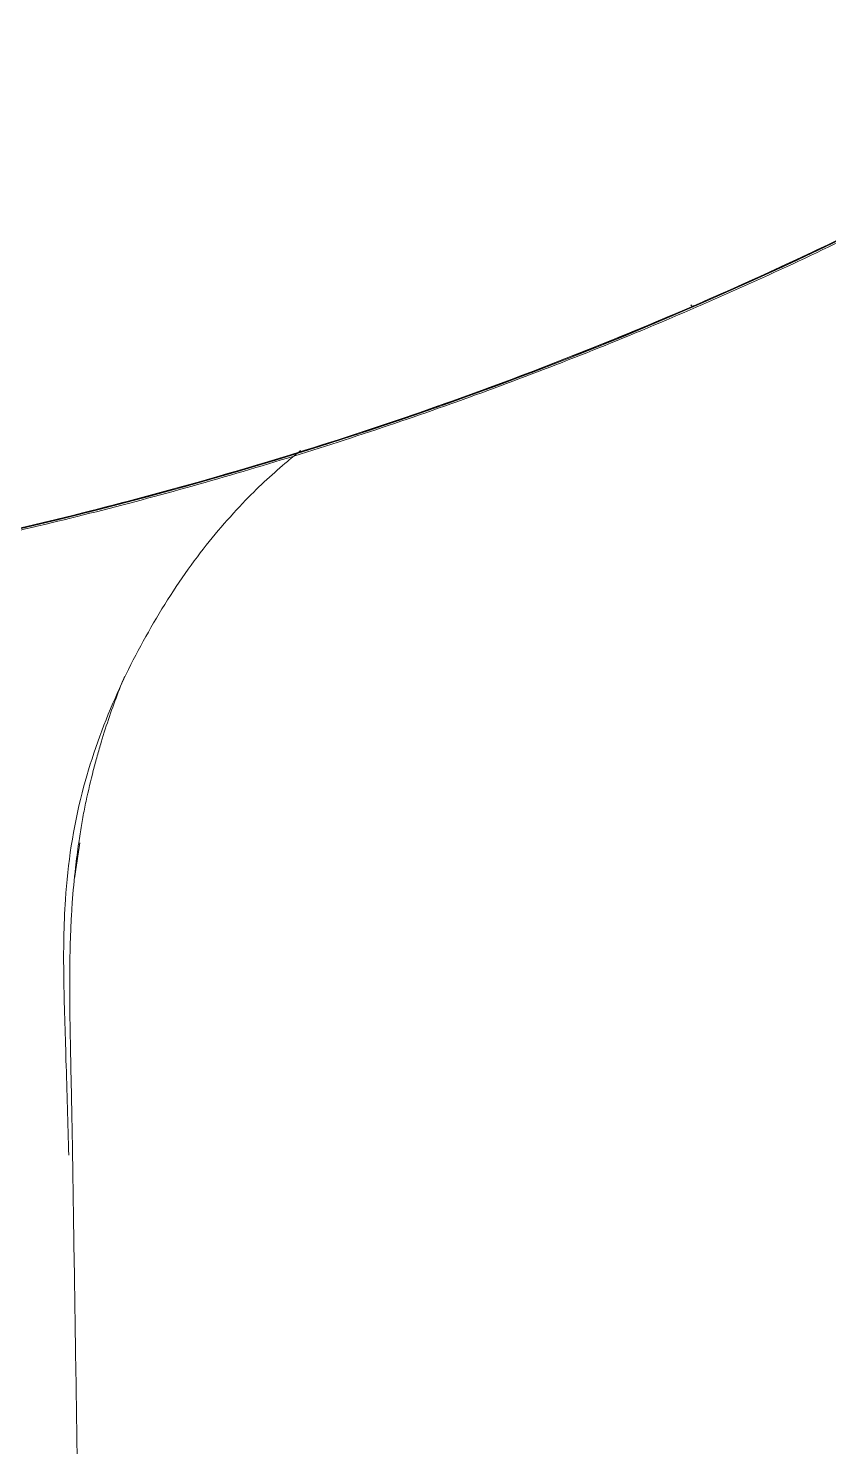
# Model space of a CAD drawing. Extents: x 6453 to 7582, y 0 to 827.
# Drawn here: x 6974.27 to 6986.68, y 427.04 to 449.03 of the extents above; entities that cross this region are included whole.
import ezdxf

# ---------------------------------------------------------------- set-up
doc = ezdxf.new("R2010")
doc.units = 0
doc.header["$LTSCALE"] = 30
doc.header["$MEASUREMENT"] = 0
doc.linetypes.add('HIDDEN2', pattern=[4.7625, 3.175, -1.5875])
doc.layers.add('1', color=7, linetype='CONTINUOUS')
doc.layers.add('2', color=1, linetype='HIDDEN2')

msp = doc.modelspace()

# ---------------------------------------------------------------- linework, layer by layer
at = {"layer": '1', "color": 7, "linetype": 'Continuous', "lineweight": 18}
for end_param in [3.141593, 3.132683]:
    msp.add_ellipse((6959.952, 496.519), major_axis=(-59.628, 0), ratio=0.953717, start_param=1.612136, end_param=end_param, dxfattribs=at)
msp.add_open_spline([(6962.419, 439.668), (6962.999, 439.691), (6964.676, 439.78), (6967.443, 440.04), (6970.703, 440.52), (6973.93, 441.172), (6977.115, 441.992), (6980.248, 442.979), (6983.318, 444.129), (6986.318, 445.439), (6989.237, 446.905), (6992.067, 448.523), (6994.799, 450.287), (6997.425, 452.192), (6999.937, 454.232), (7002.327, 456.402), (7004.588, 458.694), (7006.713, 461.101), (7008.695, 463.617), (7010.529, 466.233), (7012.208, 468.942), (7013.729, 471.735), (7015.085, 474.604), (7016.274, 477.54), (7017.291, 480.534), (7018.133, 483.576), (7018.799, 486.659), (7019.284, 489.772), (7019.59, 492.905), (7019.713, 496.05), (7019.655, 499.196), (7019.414, 502.335), (7018.993, 505.456), (7018.391, 508.55), (7017.612, 511.608), (7016.657, 514.62), (7015.53, 517.578), (7014.233, 520.471), (7012.77, 523.292), (7011.147, 526.031), (7009.368, 528.681), (7007.439, 531.234), (7005.364, 533.681), (7003.152, 536.015), (7000.807, 538.229), (6998.339, 540.316), (6995.753, 542.27), (6993.058, 544.085), (6990.263, 545.755), (6987.375, 547.276), (6984.403, 548.643), (6981.357, 549.85), (6978.245, 550.896), (6975.078, 551.776), (6971.865, 552.489), (6968.616, 553.031), (6965.34, 553.401), (6962.047, 553.598), (6958.749, 553.622), (6955.453, 553.471), (6952.172, 553.148), (6948.914, 552.652), (6945.69, 551.986), (6942.51, 551.151), (6939.382, 550.149), (6936.317, 548.985), (6933.324, 547.661), (6930.413, 546.181), (6927.591, 544.551), (6924.868, 542.774), (6922.252, 540.857), (6919.75, 538.805), (6917.371, 536.624), (6915.122, 534.322), (6913.01, 531.904), (6911.04, 529.379), (6909.22, 526.755), (6907.554, 524.038), (6906.048, 521.238), (6904.706, 518.363), (6903.532, 515.422), (6902.531, 512.423), (6901.704, 509.377), (6901.055, 506.291), (6900.585, 503.176), (6900.295, 500.041), (6900.188, 496.896), (6900.263, 493.75), (6900.519, 490.612), (6900.956, 487.493), (6901.573, 484.402), (6902.368, 481.348), (6903.339, 478.34), (6904.481, 475.388), (6905.793, 472.5), (6907.27, 469.686), (6908.907, 466.954), (6910.699, 464.313), (6912.642, 461.769), (6914.729, 459.332), (6916.953, 457.008), (6919.309, 454.805), (6921.788, 452.73), (6924.384, 450.788), (6927.088, 448.985), (6929.892, 447.328), (6932.788, 445.82), (6935.766, 444.468), (6938.818, 443.274), (6941.935, 442.243), (6945.107, 441.377), (6948.323, 440.68), (6951.575, 440.153), (6954.634, 439.822), (6956.606, 439.702), (6957.484, 439.668)], degree=3, knots=[0, 0, 0, 0, 0.004702, 0.013606, 0.022511, 0.031416, 0.040321, 0.049226, 0.058131, 0.067035, 0.07594, 0.084844, 0.093748, 0.102652, 0.111556, 0.120459, 0.129362, 0.138265, 0.147168, 0.15607, 0.164972, 0.173874, 0.182775, 0.191676, 0.200577, 0.209478, 0.218378, 0.227279, 0.236179, 0.245079, 0.253978, 0.262878, 0.271778, 0.280678, 0.289578, 0.298478, 0.307379, 0.316279, 0.32518, 0.334081, 0.342982, 0.351884, 0.360785, 0.369687, 0.37859, 0.387493, 0.396396, 0.405299, 0.414202, 0.423106, 0.43201, 0.440914, 0.449818, 0.458723, 0.467628, 0.476532, 0.485437, 0.494342, 0.503247, 0.512152, 0.521057, 0.529962, 0.538867, 0.547772, 0.556677, 0.565582, 0.574486, 0.583391, 0.592295, 0.601199, 0.610103, 0.619007, 0.62791, 0.636813, 0.645716, 0.654619, 0.663521, 0.672423, 0.681325, 0.690226, 0.699127, 0.708028, 0.716929, 0.725829, 0.734729, 0.743629, 0.752529, 0.761429, 0.770329, 0.779229, 0.788129, 0.797029, 0.805929, 0.814829, 0.82373, 0.832631, 0.841532, 0.850433, 0.859334, 0.868236, 0.877138, 0.886041, 0.894944, 0.903847, 0.91275, 0.921653, 0.930557, 0.939461, 0.948365, 0.95727, 0.966174, 0.975079, 0.983983, 0.992888, 1, 1, 1, 1], dxfattribs=at)
for points, weights in [([(6962.416, 439.699), (7019.58, 441.954), (7019.58, 496.519)], [0.983511683882, 0.715597051788, 1]), ([(6962.416, 439.699), (7019.072, 441.934), (7019.578, 496.013)], [0.983511683882, 0.717332143437, 0.996339416072])]:
    msp.add_rational_spline(points, weights, degree=2, dxfattribs=at)
at = {"layer": '2', "color": 7, "linetype": 'Continuous', "lineweight": 13}
for points, knots in [([(6984.576, 444.722), (6984.574, 444.718), (6984.57, 444.719), (6984.558, 444.727), (6984.551, 444.735), (6984.543, 444.747)], [0, 0, 0, 0, 0.5, 0.5, 1, 1, 1, 1]), ([(6975.759, 438.983), (6975.726, 438.903), (6975.646, 438.702), (6975.57, 438.492), (6975.481, 438.235), (6975.417, 438.036), (6975.355, 437.824), (6975.314, 437.678), (6975.294, 437.603), (6975.235, 437.374), (6975.197, 437.213), (6975.145, 436.966), (6975.128, 436.883), (6975.097, 436.714), (6975.075, 436.583), (6975.055, 436.45), (6975.048, 436.404)], [0, 0, 0, 0, 0.114252, 0.282517, 0.282517, 0.450783, 0.534915, 0.534915, 0.619048, 0.619048, 0.787313, 0.787313, 0.871445, 0.871445, 0.955578, 1, 1, 1, 1]), ([(6975.759, 438.983), (6975.726, 438.903), (6975.646, 438.702), (6975.57, 438.492), (6975.481, 438.235), (6975.417, 438.036), (6975.355, 437.824), (6975.314, 437.678), (6975.294, 437.603), (6975.235, 437.374), (6975.197, 437.213), (6975.145, 436.966), (6975.128, 436.883), (6975.097, 436.714), (6975.075, 436.583), (6975.055, 436.45), (6975.048, 436.404)], [0, 0, 0, 0, 0.114252, 0.282517, 0.282517, 0.450783, 0.534915, 0.534915, 0.619048, 0.619048, 0.787313, 0.787313, 0.871445, 0.871445, 0.955578, 1, 1, 1, 1])]:
    msp.add_open_spline(points, degree=3, knots=knots, dxfattribs=at)
at = {"layer": '2', "color": 7, "linetype": 'Continuous', "lineweight": 18}
for points in [[(6984.579, 444.737), (6984.579, 444.73), (6984.578, 444.725), (6984.576, 444.722)], [(6974.985, 435.85), (6975.007, 436.035), (6975.035, 436.219), (6975.066, 436.402)]]:
    msp.add_open_spline(points, degree=3, dxfattribs=at)
for points, knots in [([(6974.895, 431.558), (6974.879, 432.052), (6974.855, 432.975), (6974.808, 434.297), (6974.819, 435.686), (6975.037, 437.127), (6975.532, 438.536), (6976.159, 439.776), (6976.86, 440.847), (6977.608, 441.712), (6978.156, 442.217), (6978.426, 442.434), (6978.49, 442.485)], [0, 0, 0, 0, 0.115878, 0.217298, 0.311773, 0.444426, 0.561101, 0.666449, 0.775554, 0.878323, 0.968523, 1, 1, 1, 1]), ([(6974.895, 431.558), (6974.879, 432.052), (6974.855, 432.975), (6974.808, 434.297), (6974.819, 435.686), (6975.037, 437.127), (6975.532, 438.536), (6976.159, 439.776), (6976.86, 440.847), (6977.608, 441.712), (6978.156, 442.217), (6978.426, 442.434), (6978.49, 442.485)], [0, 0, 0, 0, 0.115878, 0.217298, 0.311773, 0.444426, 0.561101, 0.666449, 0.775554, 0.878323, 0.968523, 1, 1, 1, 1]), ([(6975.048, 436.404), (6975.03, 436.276), (6974.99, 435.969), (6974.953, 435.564), (6974.936, 435.289), (6974.927, 435.105), (6974.908, 434.644), (6974.907, 434.178), (6974.913, 433.621), (6974.917, 433.435), (6974.923, 433.066), (6974.935, 432.515), (6974.946, 431.98), (6974.952, 431.637)], [0, 0, 0, 0, 0.084249, 0.198718, 0.255952, 0.255952, 0.313187, 0.542125, 0.542125, 0.656593, 0.656593, 0.771062, 1, 1, 1, 1]), ([(6975.048, 436.404), (6975.03, 436.276), (6974.99, 435.969), (6974.953, 435.564), (6974.936, 435.289), (6974.927, 435.105), (6974.908, 434.644), (6974.907, 434.178), (6974.913, 433.621), (6974.917, 433.435), (6974.923, 433.066), (6974.935, 432.515), (6974.946, 431.98), (6974.952, 431.637)], [0, 0, 0, 0, 0.084249, 0.198718, 0.255952, 0.255952, 0.313187, 0.542125, 0.542125, 0.656593, 0.656593, 0.771062, 1, 1, 1, 1]), ([(6976.944, 302.145), (6976.907, 304.51), (6976.767, 313.611), (6976.432, 335.434), (6976.053, 360.054), (6975.764, 378.809), (6975.566, 391.726), (6975.433, 400.315), (6975.319, 407.753), (6975.22, 414.172), (6975.138, 419.529), (6975.071, 423.863), (6975.01, 427.835), (6974.97, 430.41), (6974.952, 431.637)], [0, 0, 0, 0, 0.117148, 0.243269, 0.369391, 0.495513, 0.558574, 0.621635, 0.684696, 0.747757, 0.810817, 0.873878, 0.936939, 1, 1, 1, 1]), ([(6976.944, 302.145), (6976.907, 304.51), (6976.767, 313.611), (6976.432, 335.434), (6976.053, 360.054), (6975.764, 378.809), (6975.566, 391.726), (6975.433, 400.315), (6975.319, 407.753), (6975.22, 414.172), (6975.138, 419.529), (6975.071, 423.863), (6975.01, 427.835), (6974.97, 430.41), (6974.952, 431.637)], [0, 0, 0, 0, 0.117148, 0.243269, 0.369391, 0.495513, 0.558574, 0.621635, 0.684696, 0.747757, 0.810817, 0.873878, 0.936939, 1, 1, 1, 1])]:
    msp.add_open_spline(points, degree=3, knots=knots, dxfattribs=at)

doc.saveas('drawing.dxf')
